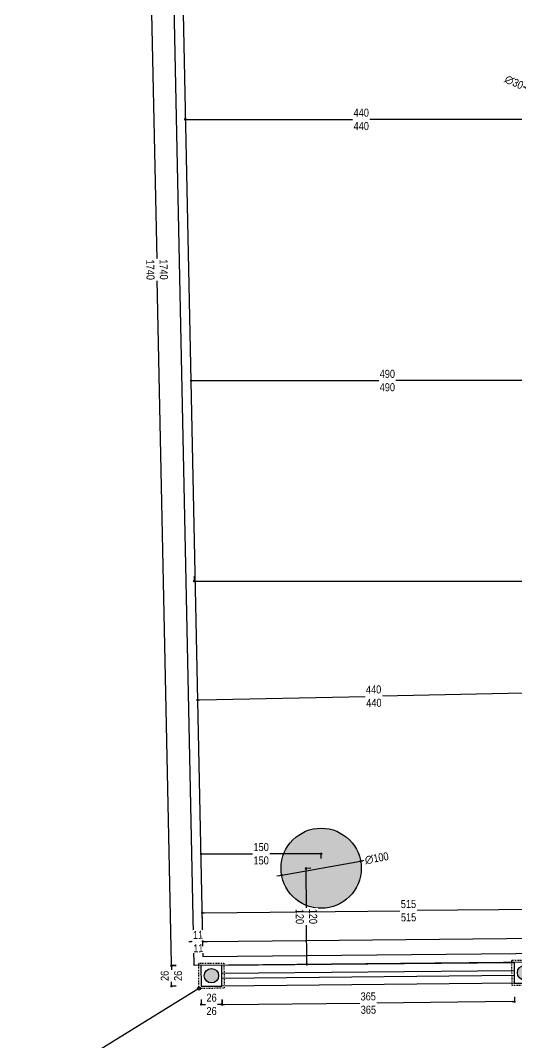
# Model space of a CAD drawing. Header units: millimetres. Extents: x 863 to 22635, y -482 to 12118.
# Drawn here: x 15024 to 15644, y 7023 to 8300 of the extents above; entities that cross this region are included whole.
import ezdxf
from ezdxf import colors
from ezdxf.entities.mleader import LeaderData, LeaderLine
from ezdxf.math import Vec2, Vec3

# ---------------------------------------------------------------- set-up
doc = ezdxf.new("R2010")
doc.units = ezdxf.units.MM
doc.header["$PDMODE"] = 35
doc.linetypes.add('JIS_02_1.0', pattern=[2, 1, -1])
for name, color, linetype in [('ALUMINIUM_0G', 145, 'Continuous'), ('DIM_0G', 20, 'Continuous'), ('Existing WALL_0G', 65, 'Continuous'), ('LIGHT_0G', 12, 'Continuous'), ('PAVEMENT OUTSIDE_0G', 25, 'Continuous'), ('PLANT TREE_0G', 65, 'Continuous')]:
    doc.layers.add(name, color=color, linetype=linetype)
doc.styles.add('OZGU', font='ARIALN.TTF')
doc.styles.get("Standard").update_dxf_attribs({"font": 'arial.ttf'})
doc.dimstyles.new('0G_1_50_ORTA', dxfattribs={"dimtxt": 10, "dimasz": 3, "dimexe": 1, "dimexo": 4, "dimgap": 1, "dimtad": 0, "dimdec": 1, "dimzin": 9, "dimtxsty": 'OZGU', "dimblk": 'DOT', "dimcen": 2, "dimclrd": 256, "dimclre": 256, "dimclrt": 256, "dimadec": 1, "dimazin": 2, "dimtfac": 1, "dimtdec": 1, "dimtix": 1, "dimtmove": 2, "dimatfit": 3, "dimldrblk": 'ARCHTICK', "dimfxl": 6, "dimfxlon": 1, "dimtfill": 1, "dimarcsym": 0})

# ---------------------------------------------------------------- blocks, each defined once
blk = doc.blocks.new('220907_DIS-KOLON')
at = {"layer": 'LIGHT_0G'}
h = blk.add_hatch(color=51, dxfattribs=at)
h.dxf.hatch_style = 1
edge = h.paths.add_edge_path()
edge.add_arc((0, 0), 9, 0, 360)
at = {"layer": 'Existing WALL_0G', "linetype": 'JIS_02_1.0'}
blk.add_lwpolyline([(15.9, -15.6), (-15.6, -15.9), (-15.9, 15.6), (15.6, 15.9)], close=True, dxfattribs=at)
at = {"layer": 'Existing WALL_0G'}
blk.add_lwpolyline([(13.1, -12.9), (12.9, 13.1), (-13.1, 12.9), (-12.9, -13.1)], close=True, dxfattribs=at)
at = {"layer": 'LIGHT_0G', "color": 51}
blk.add_circle((0, 0), 9, dxfattribs=at)
blk = doc.blocks.new('220907_BAHCE-SINIR-DUVAR')
at = {"layer": 'ALUMINIUM_0G'}
for points in [[(12, 3.1), (376.9, 6.7)], [(12, -2.9), (377, 0.7)]]:
    blk.add_lwpolyline(points, dxfattribs=at)
at = {"layer": 'Existing WALL_0G'}
for points in [[(11.9, 13.1), (376.9, 16.7)], [(377.1, -9.3), (12.1, -12.9)]]:
    blk.add_lwpolyline(points, dxfattribs=at)
for p in [(-1, 0), (390, 3.8)]:
    blk.add_blockref('220907_DIS-KOLON', p, dxfattribs=at)
blk = doc.blocks.new('_DotBlank')
at = {"color": 0, "linetype": 'ByBlock', "lineweight": -2}
blk.add_line((-0.5, 0), (-1, 0), dxfattribs=at)
blk.add_circle((0, 0), 0.5, dxfattribs=at)
blk = doc.blocks.new('_Dot')
at = {"color": 0, "linetype": 'ByBlock', "lineweight": -2}
blk.add_line((-0.5, 0), (-1, 0), dxfattribs=at)
at = {"color": 0, "linetype": 'ByBlock', "const_width": 0.5}
blk.add_lwpolyline([(-0.25, 0, 1), (0.25, 0, 1)], format="xyb", close=True, dxfattribs=at)
blk = doc.blocks.new('*D735')
at = {"layer": 'Defpoints', "color": 0, "transparency": 16777216}
for p in [(15275.9, 7093.4), (15640.9, 7096.9), (15276.1, 7070.3)]:
    blk.add_point(p, dxfattribs=at)
at = {"layer": 'DIM_0G', "lineweight": -2, "transparency": 16777216}
for p, q in [((15276, 7076.3), (15276.1, 7069.3)), ((15638.1, 7073.9), (15468.7, 7072.2)), ((15641, 7079.9), (15641.1, 7072.9)), ((15279.1, 7070.4), (15448.5, 7072))]:
    blk.add_line(p, q, dxfattribs=at)
at = {"layer": 'DIM_0G', "lineweight": -2, "transparency": 16777216, "xscale": 3, "yscale": 3, "zscale": 3}
for p, rotation in [((15641.1, 7073.9), 0.5604401169074702), ((15276.1, 7070.3), 180.5604401169075)]:
    blk.add_blockref('_Dot', p, dxfattribs=dict(at, rotation=rotation))
at = {"layer": 'DIM_0G', "transparency": 16777216, "insert": (15458.6, 7072.1), "char_height": 10, "attachment_point": 5, "rotation": 0.5604, "style": 'OZGU', "bg_fill": 3, "box_fill_scale": 1.1, "bg_fill_color": 256, "bg_fill_true_color": 13158600, "bg_fill_transparency": 0}
blk.add_mtext('365\\P365', dxfattribs=at)
blk = doc.blocks.new('_ArchTick')
at = {"color": 0, "linetype": 'ByBlock', "const_width": 0.15}
blk.add_lwpolyline([(-0.5, -0.5), (0.5, 0.5)], dxfattribs=at)
blk = doc.blocks.new('*D736')
at = {"layer": 'Defpoints', "color": 0, "transparency": 16777216}
for p in [(15176.6, 8858.1), (15205, 8858.7), (15241.3, 7119)]:
    blk.add_point(p, dxfattribs=at)
at = {"layer": 'DIM_0G', "lineweight": -2, "transparency": 16777216}
for p, q in [((15182.6, 8858.2), (15175.6, 8858.1)), ((15176.7, 8855.1), (15194.5, 8001.1)), ((15212.9, 7121.4), (15195.1, 7975.4)), ((15218.9, 7118.6), (15211.9, 7118.4))]:
    blk.add_line(p, q, dxfattribs=at)
at = {"layer": 'DIM_0G', "lineweight": -2, "transparency": 16777216, "xscale": 3, "yscale": 3, "zscale": 3}
for p, rotation in [((15176.6, 8858.1), 91.19513880692723), ((15212.9, 7118.4), 271.1951388069272)]:
    blk.add_blockref('_Dot', p, dxfattribs=dict(at, rotation=rotation))
at = {"layer": 'DIM_0G', "transparency": 16777216, "insert": (15194.8, 7988.3), "char_height": 10, "attachment_point": 5, "rotation": 271.1951, "style": 'OZGU', "bg_fill": 3, "box_fill_scale": 1.1, "bg_fill_color": 256, "bg_fill_true_color": 13158600, "bg_fill_transparency": 0}
blk.add_mtext('1740\\P1740', dxfattribs=at)
blk = doc.blocks.new('*D737')
at = {"layer": 'DIM_0G', "lineweight": -2, "transparency": 16777216}
for p, q in [((15240.8, 7142.9), (15240.7, 7149.9)), ((15251.8, 7143.1), (15251.7, 7150.1)), ((15237.7, 7148.8), (15234.7, 7148.8)), ((15251.7, 7149.1), (15240.7, 7148.9)), ((15254.7, 7149.2), (15257.7, 7149.2))]:
    blk.add_line(p, q, dxfattribs=at)
at = {"layer": 'DIM_0G', "lineweight": -2, "transparency": 16777216, "xscale": 3, "yscale": 3, "zscale": 3}
for p, rotation in [((15240.7, 7148.9), 1.195138806925336), ((15251.7, 7149.1), 181.1951388069254)]:
    blk.add_blockref('_Dot', p, dxfattribs=dict(at, rotation=rotation))
at = {"layer": 'DIM_0G', "transparency": 16777216, "insert": (15246.2, 7149), "char_height": 10, "attachment_point": 5, "rotation": 1.1951, "style": 'OZGU', "bg_fill": 3, "box_fill_scale": 1.1, "bg_fill_color": 256, "bg_fill_true_color": 13158600, "bg_fill_transparency": 0}
blk.add_mtext('11\\P11', dxfattribs=at)
at = {"layer": 'Defpoints', "color": 0, "transparency": 16777216}
for p in [(15240.7, 7148.9), (15241.1, 7129.9), (15252.1, 7130.1)]:
    blk.add_point(p, dxfattribs=at)
blk = doc.blocks.new('*D738')
at = {"layer": 'Defpoints', "color": 0, "transparency": 16777216}
for p in [(17031.8, 7166.6), (17032, 7147.6), (15252.1, 7130.1)]:
    blk.add_point(p, dxfattribs=at)
at = {"layer": 'DIM_0G', "lineweight": -2, "transparency": 16777216}
for p, q in [((17028.8, 7166.6), (16154.7, 7158)), ((17031.9, 7160.6), (17031.8, 7167.6)), ((15252, 7143.2), (15251.9, 7150.2)), ((15254.9, 7149.2), (16129, 7157.8))]:
    blk.add_line(p, q, dxfattribs=at)
at = {"layer": 'DIM_0G', "lineweight": -2, "transparency": 16777216, "xscale": 3, "yscale": 3, "zscale": 3}
for p, rotation in [((17031.8, 7166.6), 0.5604400401594011), ((15251.9, 7149.2), 180.5604400401594)]:
    blk.add_blockref('_Dot', p, dxfattribs=dict(at, rotation=rotation))
at = {"layer": 'DIM_0G', "transparency": 16777216, "insert": (16141.9, 7157.9), "char_height": 10, "attachment_point": 5, "rotation": 0.5604, "style": 'OZGU', "bg_fill": 3, "box_fill_scale": 1.1, "bg_fill_color": 256, "bg_fill_true_color": 13158600, "bg_fill_transparency": 0}
blk.add_mtext('1780\\P1780', dxfattribs=at)
blk = doc.blocks.new('*D742')
at = {"layer": 'Defpoints', "color": 0, "transparency": 16777216}
blk.add_point((15350.5, 7231.8), dxfattribs=at)
at = {"layer": 'DIM_0G', "lineweight": -2, "transparency": 16777216}
for p, q in [((15454.9, 7250.5), (15451.9, 7250)), ((15347.6, 7231.2), (15344.6, 7230.7))]:
    blk.add_line(p, q, dxfattribs=at)
at = {"layer": 'DIM_0G', "lineweight": -2, "transparency": 16777216, "xscale": 3, "yscale": 3, "zscale": 3, "rotation": 10.17701407267199}
blk.add_blockref('_Dot', (15350.5, 7231.8), dxfattribs=at)
at = {"layer": 'DIM_0G', "transparency": 16777216, "insert": (15469.1, 7253), "char_height": 10, "attachment_point": 5, "rotation": 10.177, "style": 'OZGU', "bg_fill": 3, "box_fill_scale": 1.1, "bg_fill_color": 256, "bg_fill_true_color": 13158600, "bg_fill_transparency": 0}
blk.add_mtext('∅100', dxfattribs=at)
at = {"layer": 'Defpoints', "color": 0, "transparency": 16777216}
blk.add_point((15449, 7249.4), dxfattribs=at)
at = {"layer": 'DIM_0G', "lineweight": -2, "transparency": 16777216}
blk.add_line((15350.5, 7231.8), (15449, 7249.4), dxfattribs=at)
at = {"layer": 'DIM_0G', "lineweight": -2, "transparency": 16777216, "xscale": 3, "yscale": 3, "zscale": 3, "rotation": 190.177014072672}
blk.add_blockref('_Dot', (15449, 7249.4), dxfattribs=at)
blk = doc.blocks.new('*D743')
at = {"layer": 'Defpoints', "color": 0, "transparency": 16777216}
for p in [(15399.8, 7240.6), (15381.8, 7120.4), (15400.7, 7120.6)]:
    blk.add_point(p, dxfattribs=at)
at = {"layer": 'DIM_0G', "lineweight": -2, "transparency": 16777216}
for p, q in [((15386.8, 7240.5), (15379.8, 7240.4)), ((15380.8, 7237.4), (15381.2, 7190.1)), ((15381.7, 7123.4), (15381.3, 7170.8)), ((15387.8, 7120.5), (15380.8, 7120.4))]:
    blk.add_line(p, q, dxfattribs=at)
at = {"layer": 'DIM_0G', "lineweight": -2, "transparency": 16777216, "xscale": 3, "yscale": 3, "zscale": 3}
for p, rotation in [((15380.8, 7240.4), 90.46448192159862), ((15381.8, 7120.4), 270.4644819215986)]:
    blk.add_blockref('_Dot', p, dxfattribs=dict(at, rotation=rotation))
at = {"layer": 'DIM_0G', "transparency": 16777216, "insert": (15381.3, 7180.4), "char_height": 10, "attachment_point": 5, "rotation": 270.4645, "style": 'OZGU', "bg_fill": 3, "box_fill_scale": 1.1, "bg_fill_color": 256, "bg_fill_true_color": 13158600, "bg_fill_transparency": 0}
blk.add_mtext('120\\P120', dxfattribs=at)
blk = doc.blocks.new('*D744')
at = {"layer": 'Defpoints', "color": 0, "transparency": 16777216}
for p in [(15249.8, 7258.6), (15249.8, 7240.6), (15399.8, 7240.6)]:
    blk.add_point(p, dxfattribs=at)
at = {"layer": 'DIM_0G', "lineweight": -2, "transparency": 16777216}
for p, q in [((15249.8, 7252.6), (15249.8, 7259.6)), ((15252.8, 7258.6), (15315.1, 7258.6)), ((15396.8, 7258.6), (15334.4, 7258.6)), ((15399.8, 7252.6), (15399.8, 7259.6))]:
    blk.add_line(p, q, dxfattribs=at)
at = {"layer": 'DIM_0G', "lineweight": -2, "transparency": 16777216, "xscale": 3, "yscale": 3, "zscale": 3, "rotation": 180}
blk.add_blockref('_Dot', (15249.8, 7258.6), dxfattribs=at)
at = {"layer": 'DIM_0G', "lineweight": -2, "transparency": 16777216, "xscale": 3, "yscale": 3, "zscale": 3}
blk.add_blockref('_Dot', (15399.8, 7258.6), dxfattribs=at)
at = {"layer": 'DIM_0G', "transparency": 16777216, "insert": (15324.8, 7258.6), "char_height": 10, "attachment_point": 5, "style": 'OZGU', "bg_fill": 3, "box_fill_scale": 1.1, "bg_fill_color": 256, "bg_fill_true_color": 13158600, "bg_fill_transparency": 0}
blk.add_mtext('150\\P150', dxfattribs=at)
blk = doc.blocks.new('*D745')
at = {"layer": 'Defpoints', "color": 0, "transparency": 16777216}
for p in [(15766.3, 7190), (15251.6, 7155.1), (15766.5, 7160.2)]:
    blk.add_point(p, dxfattribs=at)
at = {"layer": 'DIM_0G', "lineweight": -2, "transparency": 16777216}
for p, q in [((15763.3, 7190), (15518.9, 7187.6)), ((15766.3, 7184), (15766.2, 7191)), ((15251.3, 7179), (15251.3, 7186)), ((15254.3, 7185), (15498.7, 7187.4))]:
    blk.add_line(p, q, dxfattribs=at)
at = {"layer": 'DIM_0G', "lineweight": -2, "transparency": 16777216, "xscale": 3, "yscale": 3, "zscale": 3}
for p, rotation in [((15766.3, 7190), 0.5604400401595155), ((15251.3, 7185), 180.5604400401595)]:
    blk.add_blockref('_Dot', p, dxfattribs=dict(at, rotation=rotation))
at = {"layer": 'DIM_0G', "transparency": 16777216, "insert": (15508.8, 7187.5), "char_height": 10, "attachment_point": 5, "rotation": 0.5604, "style": 'OZGU', "bg_fill": 3, "box_fill_scale": 1.1, "bg_fill_color": 256, "bg_fill_true_color": 13158600, "bg_fill_transparency": 0}
blk.add_mtext('515\\P515', dxfattribs=at)
blk = doc.blocks.new('*D748')
at = {"layer": 'Defpoints', "color": 0, "transparency": 16777216}
for p in [(15684.7, 7488.4), (15244.8, 7479.3), (15245.4, 7450.8)]:
    blk.add_point(p, dxfattribs=at)
at = {"layer": 'DIM_0G', "lineweight": -2, "transparency": 16777216}
for p, q in [((15245.3, 7456.8), (15245.4, 7449.8)), ((15682.3, 7460), (15475.6, 7455.6)), ((15685.2, 7466), (15685.3, 7459)), ((15248.4, 7450.9), (15455.1, 7455.2))]:
    blk.add_line(p, q, dxfattribs=at)
at = {"layer": 'DIM_0G', "lineweight": -2, "transparency": 16777216, "xscale": 3, "yscale": 3, "zscale": 3}
for p, rotation in [((15685.3, 7460), 1.195223565257342), ((15245.4, 7450.8), 181.1952235652573)]:
    blk.add_blockref('_Dot', p, dxfattribs=dict(at, rotation=rotation))
at = {"layer": 'DIM_0G', "transparency": 16777216, "insert": (15465.4, 7455.4), "char_height": 10, "attachment_point": 5, "rotation": 1.1952, "style": 'OZGU', "bg_fill": 3, "box_fill_scale": 1.1, "bg_fill_color": 256, "bg_fill_true_color": 13158600, "bg_fill_transparency": 0}
blk.add_mtext('440\\P440', dxfattribs=at)
blk = doc.blocks.new('*D752')
at = {"layer": 'Defpoints', "color": 0, "transparency": 16777216}
for p in [(15241.1, 7659.2), (16092.1, 7647.4), (15241.1, 7599.2)]:
    blk.add_point(p, dxfattribs=at)
at = {"layer": 'DIM_0G', "lineweight": -2, "transparency": 16777216}
for p, q in [((15241.1, 7605.2), (15241.1, 7598.2)), ((15244.1, 7599.2), (15656.5, 7599.2)), ((16089.1, 7599.2), (15676.7, 7599.2)), ((16092.1, 7605.2), (16092.1, 7598.2))]:
    blk.add_line(p, q, dxfattribs=at)
at = {"layer": 'DIM_0G', "lineweight": -2, "transparency": 16777216, "xscale": 3, "yscale": 3, "zscale": 3, "rotation": 180}
blk.add_blockref('_Dot', (15241.1, 7599.2), dxfattribs=at)
at = {"layer": 'DIM_0G', "lineweight": -2, "transparency": 16777216, "xscale": 3, "yscale": 3, "zscale": 3}
blk.add_blockref('_Dot', (16092.1, 7599.2), dxfattribs=at)
at = {"layer": 'DIM_0G', "transparency": 16777216, "insert": (15666.6, 7599.2), "char_height": 10, "attachment_point": 5, "style": 'OZGU', "bg_fill": 3, "box_fill_scale": 1.1, "bg_fill_color": 256, "bg_fill_true_color": 13158600, "bg_fill_transparency": 0}
blk.add_mtext('851\\P{\\C2;845}', dxfattribs=at)
blk = doc.blocks.new('*D757')
at = {"layer": 'Defpoints', "color": 0, "transparency": 16777216}
blk.add_point((15683.4, 8202.5), dxfattribs=at)
at = {"layer": 'DIM_0G', "lineweight": -2, "transparency": 16777216}
for p, q in [((15650.7, 8217.5), (15653.5, 8216.3)), ((15686.2, 8201.2), (15688.9, 8200))]:
    blk.add_line(p, q, dxfattribs=at)
at = {"layer": 'DIM_0G', "lineweight": -2, "transparency": 16777216, "xscale": 3, "yscale": 3, "zscale": 3, "rotation": 155.3056365057093}
blk.add_blockref('_Dot', (15683.4, 8202.5), dxfattribs=at)
at = {"layer": 'DIM_0G', "transparency": 16777216, "insert": (15640.5, 8222.3), "char_height": 10, "attachment_point": 5, "rotation": 335.3056, "style": 'OZGU', "bg_fill": 3, "box_fill_scale": 1.1, "bg_fill_color": 256, "bg_fill_true_color": 13158600, "bg_fill_transparency": 0}
blk.add_mtext('∅30', dxfattribs=at)
at = {"layer": 'Defpoints', "color": 0, "transparency": 16777216}
blk.add_point((15656.2, 8215), dxfattribs=at)
at = {"layer": 'DIM_0G', "lineweight": -2, "transparency": 16777216}
blk.add_line((15683.4, 8202.5), (15656.2, 8215), dxfattribs=at)
at = {"layer": 'DIM_0G', "lineweight": -2, "transparency": 16777216, "xscale": 3, "yscale": 3, "zscale": 3, "rotation": 335.3056365057093}
blk.add_blockref('_Dot', (15656.2, 8215), dxfattribs=at)
blk = doc.blocks.new('*D758')
at = {"layer": 'Defpoints', "color": 0, "transparency": 16777216}
for p in [(15237.4, 7849.7), (15237.4, 7836.3), (15727.4, 7823.8)]:
    blk.add_point(p, dxfattribs=at)
at = {"layer": 'DIM_0G', "lineweight": -2, "transparency": 16777216}
for p, q in [((15237.4, 7843.7), (15237.4, 7850.7)), ((15240.4, 7849.7), (15472.2, 7849.7)), ((15724.4, 7849.7), (15492.6, 7849.7)), ((15727.4, 7843.7), (15727.4, 7850.7))]:
    blk.add_line(p, q, dxfattribs=at)
at = {"layer": 'DIM_0G', "lineweight": -2, "transparency": 16777216, "xscale": 3, "yscale": 3, "zscale": 3, "rotation": 180}
blk.add_blockref('_Dot', (15237.4, 7849.7), dxfattribs=at)
at = {"layer": 'DIM_0G', "lineweight": -2, "transparency": 16777216, "xscale": 3, "yscale": 3, "zscale": 3}
blk.add_blockref('_Dot', (15727.4, 7849.7), dxfattribs=at)
at = {"layer": 'DIM_0G', "transparency": 16777216, "insert": (15482.4, 7849.7), "char_height": 10, "attachment_point": 5, "style": 'OZGU', "bg_fill": 3, "box_fill_scale": 1.1, "bg_fill_color": 256, "bg_fill_true_color": 13158600, "bg_fill_transparency": 0}
blk.add_mtext('490\\P490', dxfattribs=at)
blk = doc.blocks.new('*D759')
at = {"layer": 'Defpoints', "color": 0, "transparency": 16777216}
for p in [(15229.8, 8199.6), (15669.8, 8208.8), (15229.8, 8175.9)]:
    blk.add_point(p, dxfattribs=at)
at = {"layer": 'DIM_0G', "lineweight": -2, "transparency": 16777216}
for p, q in [((15229.8, 8181.9), (15229.8, 8174.9)), ((15232.8, 8175.9), (15439.6, 8175.9)), ((15666.8, 8175.9), (15460, 8175.9)), ((15669.8, 8181.9), (15669.8, 8174.9))]:
    blk.add_line(p, q, dxfattribs=at)
at = {"layer": 'DIM_0G', "lineweight": -2, "transparency": 16777216, "xscale": 3, "yscale": 3, "zscale": 3, "rotation": 180}
blk.add_blockref('_Dot', (15229.8, 8175.9), dxfattribs=at)
at = {"layer": 'DIM_0G', "lineweight": -2, "transparency": 16777216, "xscale": 3, "yscale": 3, "zscale": 3}
blk.add_blockref('_Dot', (15669.8, 8175.9), dxfattribs=at)
at = {"layer": 'DIM_0G', "transparency": 16777216, "insert": (15449.8, 8175.9), "char_height": 10, "attachment_point": 5, "style": 'OZGU', "bg_fill": 3, "box_fill_scale": 1.1, "bg_fill_color": 256, "bg_fill_true_color": 13158600, "bg_fill_transparency": 0}
blk.add_mtext('440\\P440', dxfattribs=at)
blk = doc.blocks.new('*D760')
at = {"layer": 'Defpoints', "color": 0, "transparency": 16777216}
for p in [(15249.6, 7119.1), (15249.9, 7093.1)]:
    blk.add_point(p, dxfattribs=at)
at = {"layer": 'DIM_0G', "lineweight": -2, "transparency": 16777216}
for p, q in [((15218.8, 7119.1), (15211.8, 7119.1)), ((15212.8, 7116.1), (15212.8, 7113.1)), ((15212.8, 7096.1), (15212.8, 7099.2)), ((15218.8, 7093.1), (15211.8, 7093.1))]:
    blk.add_line(p, q, dxfattribs=at)
at = {"layer": 'DIM_0G', "lineweight": -2, "transparency": 16777216, "xscale": 3, "yscale": 3, "zscale": 3}
for p, rotation in [((15212.8, 7119.1), 90), ((15212.8, 7093.1), 270)]:
    blk.add_blockref('_Dot', p, dxfattribs=dict(at, rotation=rotation))
at = {"layer": 'DIM_0G', "transparency": 16777216, "insert": (15212.8, 7106.1), "char_height": 10, "attachment_point": 5, "rotation": 90, "style": 'OZGU', "bg_fill": 3, "box_fill_scale": 1.1, "bg_fill_color": 256, "bg_fill_true_color": 13158600, "bg_fill_transparency": 0}
blk.add_mtext('26\\P26', dxfattribs=at)
at = {"layer": 'Defpoints', "color": 0, "transparency": 16777216}
blk.add_point((15212.8, 7093.1), dxfattribs=at)
blk = doc.blocks.new('*D761')
at = {"layer": 'Defpoints', "color": 0, "transparency": 16777216}
for p in [(15249.9, 7093.1), (15275.9, 7093.4)]:
    blk.add_point(p, dxfattribs=at)
at = {"layer": 'DIM_0G', "lineweight": -2, "transparency": 16777216}
for p, q in [((15249.9, 7076.5), (15249.9, 7069.5)), ((15275.9, 7076.5), (15275.9, 7069.5)), ((15252.9, 7070.5), (15255.9, 7070.5)), ((15272.9, 7070.5), (15269.8, 7070.5))]:
    blk.add_line(p, q, dxfattribs=at)
at = {"layer": 'DIM_0G', "lineweight": -2, "transparency": 16777216, "xscale": 3, "yscale": 3, "zscale": 3, "rotation": 180}
blk.add_blockref('_Dot', (15249.9, 7070.5), dxfattribs=at)
at = {"layer": 'DIM_0G', "lineweight": -2, "transparency": 16777216, "xscale": 3, "yscale": 3, "zscale": 3}
blk.add_blockref('_Dot', (15275.9, 7070.5), dxfattribs=at)
at = {"layer": 'DIM_0G', "transparency": 16777216, "insert": (15262.9, 7070.5), "char_height": 10, "attachment_point": 5, "style": 'OZGU', "bg_fill": 3, "box_fill_scale": 1.1, "bg_fill_color": 256, "bg_fill_true_color": 13158600, "bg_fill_transparency": 0}
blk.add_mtext('26\\P26', dxfattribs=at)
at = {"layer": 'Defpoints', "color": 0, "transparency": 16777216}
blk.add_point((15275.9, 7070.5), dxfattribs=at)

msp = doc.modelspace()

# ---------------------------------------------------------------- hatches: boundary and pattern name
at = {"layer": 'PLANT TREE_0G'}
h = msp.add_hatch(color=256, dxfattribs=at)
h.dxf.hatch_style = 1
h.set_gradient(color1=(19, 103, 52), name='SPHERICAL')
edge = h.paths.add_edge_path()
edge.add_arc((15399.76, 7240.59), 50, 0, 360)

# ---------------------------------------------------------------- linework, layer by layer
at = {"layer": 'PAVEMENT OUTSIDE_0G'}
msp.add_lwpolyline([(16753.04, 8847.66), (16753.04, 8858.66), (17043.04, 8858.66), (17043.04, 7136.66), (15241.33, 7119.04), (15205.04, 8858.66), (16561.04, 8858.66), (16561.04, 8847.66), (15216.27, 8847.66), (15252.1, 7130.15), (17032.04, 7147.56), (17032.04, 8847.66)], close=True, dxfattribs=at)
at = {"layer": 'PLANT TREE_0G'}
msp.add_circle((15399.76, 7240.59), 50, dxfattribs=at)

# ---------------------------------------------------------------- block references
at = {"layer": 'Existing WALL_0G'}
msp.add_blockref('220907_BAHCE-SINIR-DUVAR', (15263.75, 7106.26), dxfattribs=at)

# ---------------------------------------------------------------- leaders
at = {"layer": 'DIM_0G'}
ml = msp.add_multileader_mtext('Standard', dxfattribs=at)
ml.set_content(' ', color=256)
ml.set_leader_properties()
ml.set_arrow_properties(name='DOTBLANK')
ml.build(insert=Vec2(0, 0))
ml.multileader.update_dxf_attribs({"dogleg_length": 10})
ctx = ml.context
ctx.base_point, ctx.char_height, ctx.landing_gap_size, ctx.plane_origin = Vec3(15016.21, 6960.96), 8, 5, Vec3(15247.16, 7090.34)
ctx.text_align_type = 2
notes = []
notes.append((ctx, [(0, (1, 1, 0), (15037.6, 6960.96), (-1, 0), 8.29, [(0, [(15247.16, 7090.34)], 0, [])])]))
ctx.mtext.insert, ctx.mtext.alignment, ctx.mtext.flow_direction = Vec3(15024.31, 6964.96), 3, 5
for ctx, leaders in notes:
    for number, flags, end, landing, length, lines in leaders:
        leader = LeaderData()
        leader.index, (leader.has_last_leader_line, leader.has_dogleg_vector, leader.attachment_direction) = number, flags
        leader.last_leader_point, leader.dogleg_vector, leader.dogleg_length = Vec3(end), Vec3(landing), length
        for number, points, colour, breaks in lines:
            line = LeaderLine()
            line.index, line.vertices, line.color, line.breaks = number, Vec3.list(points), colors.encode_raw_color(colour), breaks
            leader.lines.append(line)
        ctx.leaders.append(leader)

# ---------------------------------------------------------------- next in the draw order: dimensions: what is measured, and where the dimension line sits
for p1, p2, distance, text, picture, middle in [((15241.33, 7119.04), (15205.04, 8858.66), 28.4, '<>\\P1740', '*D736', (15194.79, 7988.26)), ((15640.86, 7096.95), (15275.88, 7093.38), 23.05, '<>\\P365', '*D735', (15458.59, 7072.11))]:
    dim = msp.add_aligned_dim(p1=p1, p2=p2, distance=distance, text=text, dimstyle='0G_1_50_ORTA', dxfattribs=at)
    dim.commit()
    dim.dimension.update_dxf_attribs({"geometry": picture, "text_midpoint": middle})
for p1, p2, picture, middle in [((15683.44, 8202.5), (15656.18, 8215.04), '*D757', (15640.47, 8222.26)), ((15350.55, 7231.76), (15448.97, 7249.43), '*D742', (15469.14, 7253.05))]:
    dim = msp.add_diameter_dim_2p(p1=p1, p2=p2, dimstyle='0G_1_50_ORTA', dxfattribs=at)
    dim.commit()
    dim.dimension.update_dxf_attribs({"geometry": picture, "text_midpoint": middle})

# ---------------------------------------------------------------- next in the draw order: dimensions: what is measured, and where the dimension line sits
for base, p1, p2, text, picture, middle in [((15229.79, 8175.93), (15669.81, 8208.77), (15229.79, 8199.59), '<>\\P440', '*D759', (15449.8, 8175.93)), ((15237.37, 7849.69), (15727.39, 7823.77), (15237.37, 7836.33), '<>\\P490', '*D758', (15482.38, 7849.69)), ((15241.06, 7599.18), (16092.08, 7647.45), (15241.06, 7659.19), '<>\\P{\\C2;845}', '*D752', (15666.57, 7599.18))]:
    dim = msp.add_linear_dim(base=base, p1=p1, p2=p2, text=text, dimstyle='0G_1_50_ORTA', dxfattribs=at)
    dim.commit()
    dim.dimension.update_dxf_attribs({"geometry": picture, "text_midpoint": middle})
for p1, p2, distance, text, picture, middle in [((15684.7, 7488.44), (15244.82, 7479.27), 28.42, '<>\\P440', '*D748', (15465.35, 7455.44)), ((15252.1, 7130.15), (15241.1, 7129.92), -18.97, '<>\\P11', '*D737', (15246.2, 7148.99))]:
    dim = msp.add_aligned_dim(p1=p1, p2=p2, distance=distance, text=text, dimstyle='0G_1_50_ORTA', dxfattribs=at)
    dim.commit()
    dim.dimension.update_dxf_attribs({"geometry": picture, "text_midpoint": middle})
dim = msp.add_linear_dim(base=(15212.82, 7093.12), p1=(15249.62, 7119.12), p2=(15249.88, 7093.12), angle=90, text='<>\\P26', dimstyle='0G_1_50_ORTA', dxfattribs=at)
dim.commit()
dim.dimension.update_dxf_attribs({"geometry": '*D760', "text_midpoint": (15212.82, 7106.12)})

# ---------------------------------------------------------------- next in the draw order: dimensions: what is measured, and where the dimension line sits
dim = msp.add_aligned_dim(p1=(15252.1, 7130.15), p2=(17032.04, 7147.56), distance=19.03, text='<>\\P1780', dimstyle='0G_1_50_ORTA', dxfattribs=at)
dim.commit()
dim.dimension.update_dxf_attribs({"geometry": '*D738', "text_midpoint": (16141.88, 7157.88)})
dim = msp.add_linear_dim(base=(15275.88, 7070.46), p1=(15249.88, 7093.12), p2=(15275.88, 7093.38), text='<>\\P26', dimstyle='0G_1_50_ORTA', dxfattribs=at)
dim.commit()
dim.dimension.update_dxf_attribs({"geometry": '*D761', "text_midpoint": (15262.88, 7070.46)})

# ---------------------------------------------------------------- next in the draw order: dimensions: what is measured, and where the dimension line sits
dim = msp.add_aligned_dim(p1=(15399.76, 7240.59), p2=(15400.73, 7120.6), distance=-18.98, text='<>\\P120', dimstyle='0G_1_50_ORTA', dxfattribs=at)
dim.commit()
dim.dimension.update_dxf_attribs({"geometry": '*D743', "text_midpoint": (15381.26, 7180.44)})

# ---------------------------------------------------------------- next in the draw order: dimensions: what is measured, and where the dimension line sits
dim = msp.add_linear_dim(base=(15249.8, 7258.6), p1=(15399.76, 7240.59), p2=(15249.8, 7240.6), text='<>\\P150', dimstyle='0G_1_50_ORTA', dxfattribs=at)
dim.commit()
dim.dimension.update_dxf_attribs({"geometry": '*D744', "text_midpoint": (15324.78, 7258.6)})
dim = msp.add_aligned_dim(p1=(15251.58, 7155.14), p2=(15766.55, 7160.18), distance=29.83, text='<>\\P515', dimstyle='0G_1_50_ORTA', dxfattribs=at)
dim.commit()
dim.dimension.update_dxf_attribs({"geometry": '*D745', "text_midpoint": (15508.77, 7187.49)})

doc.saveas('drawing.dxf')
